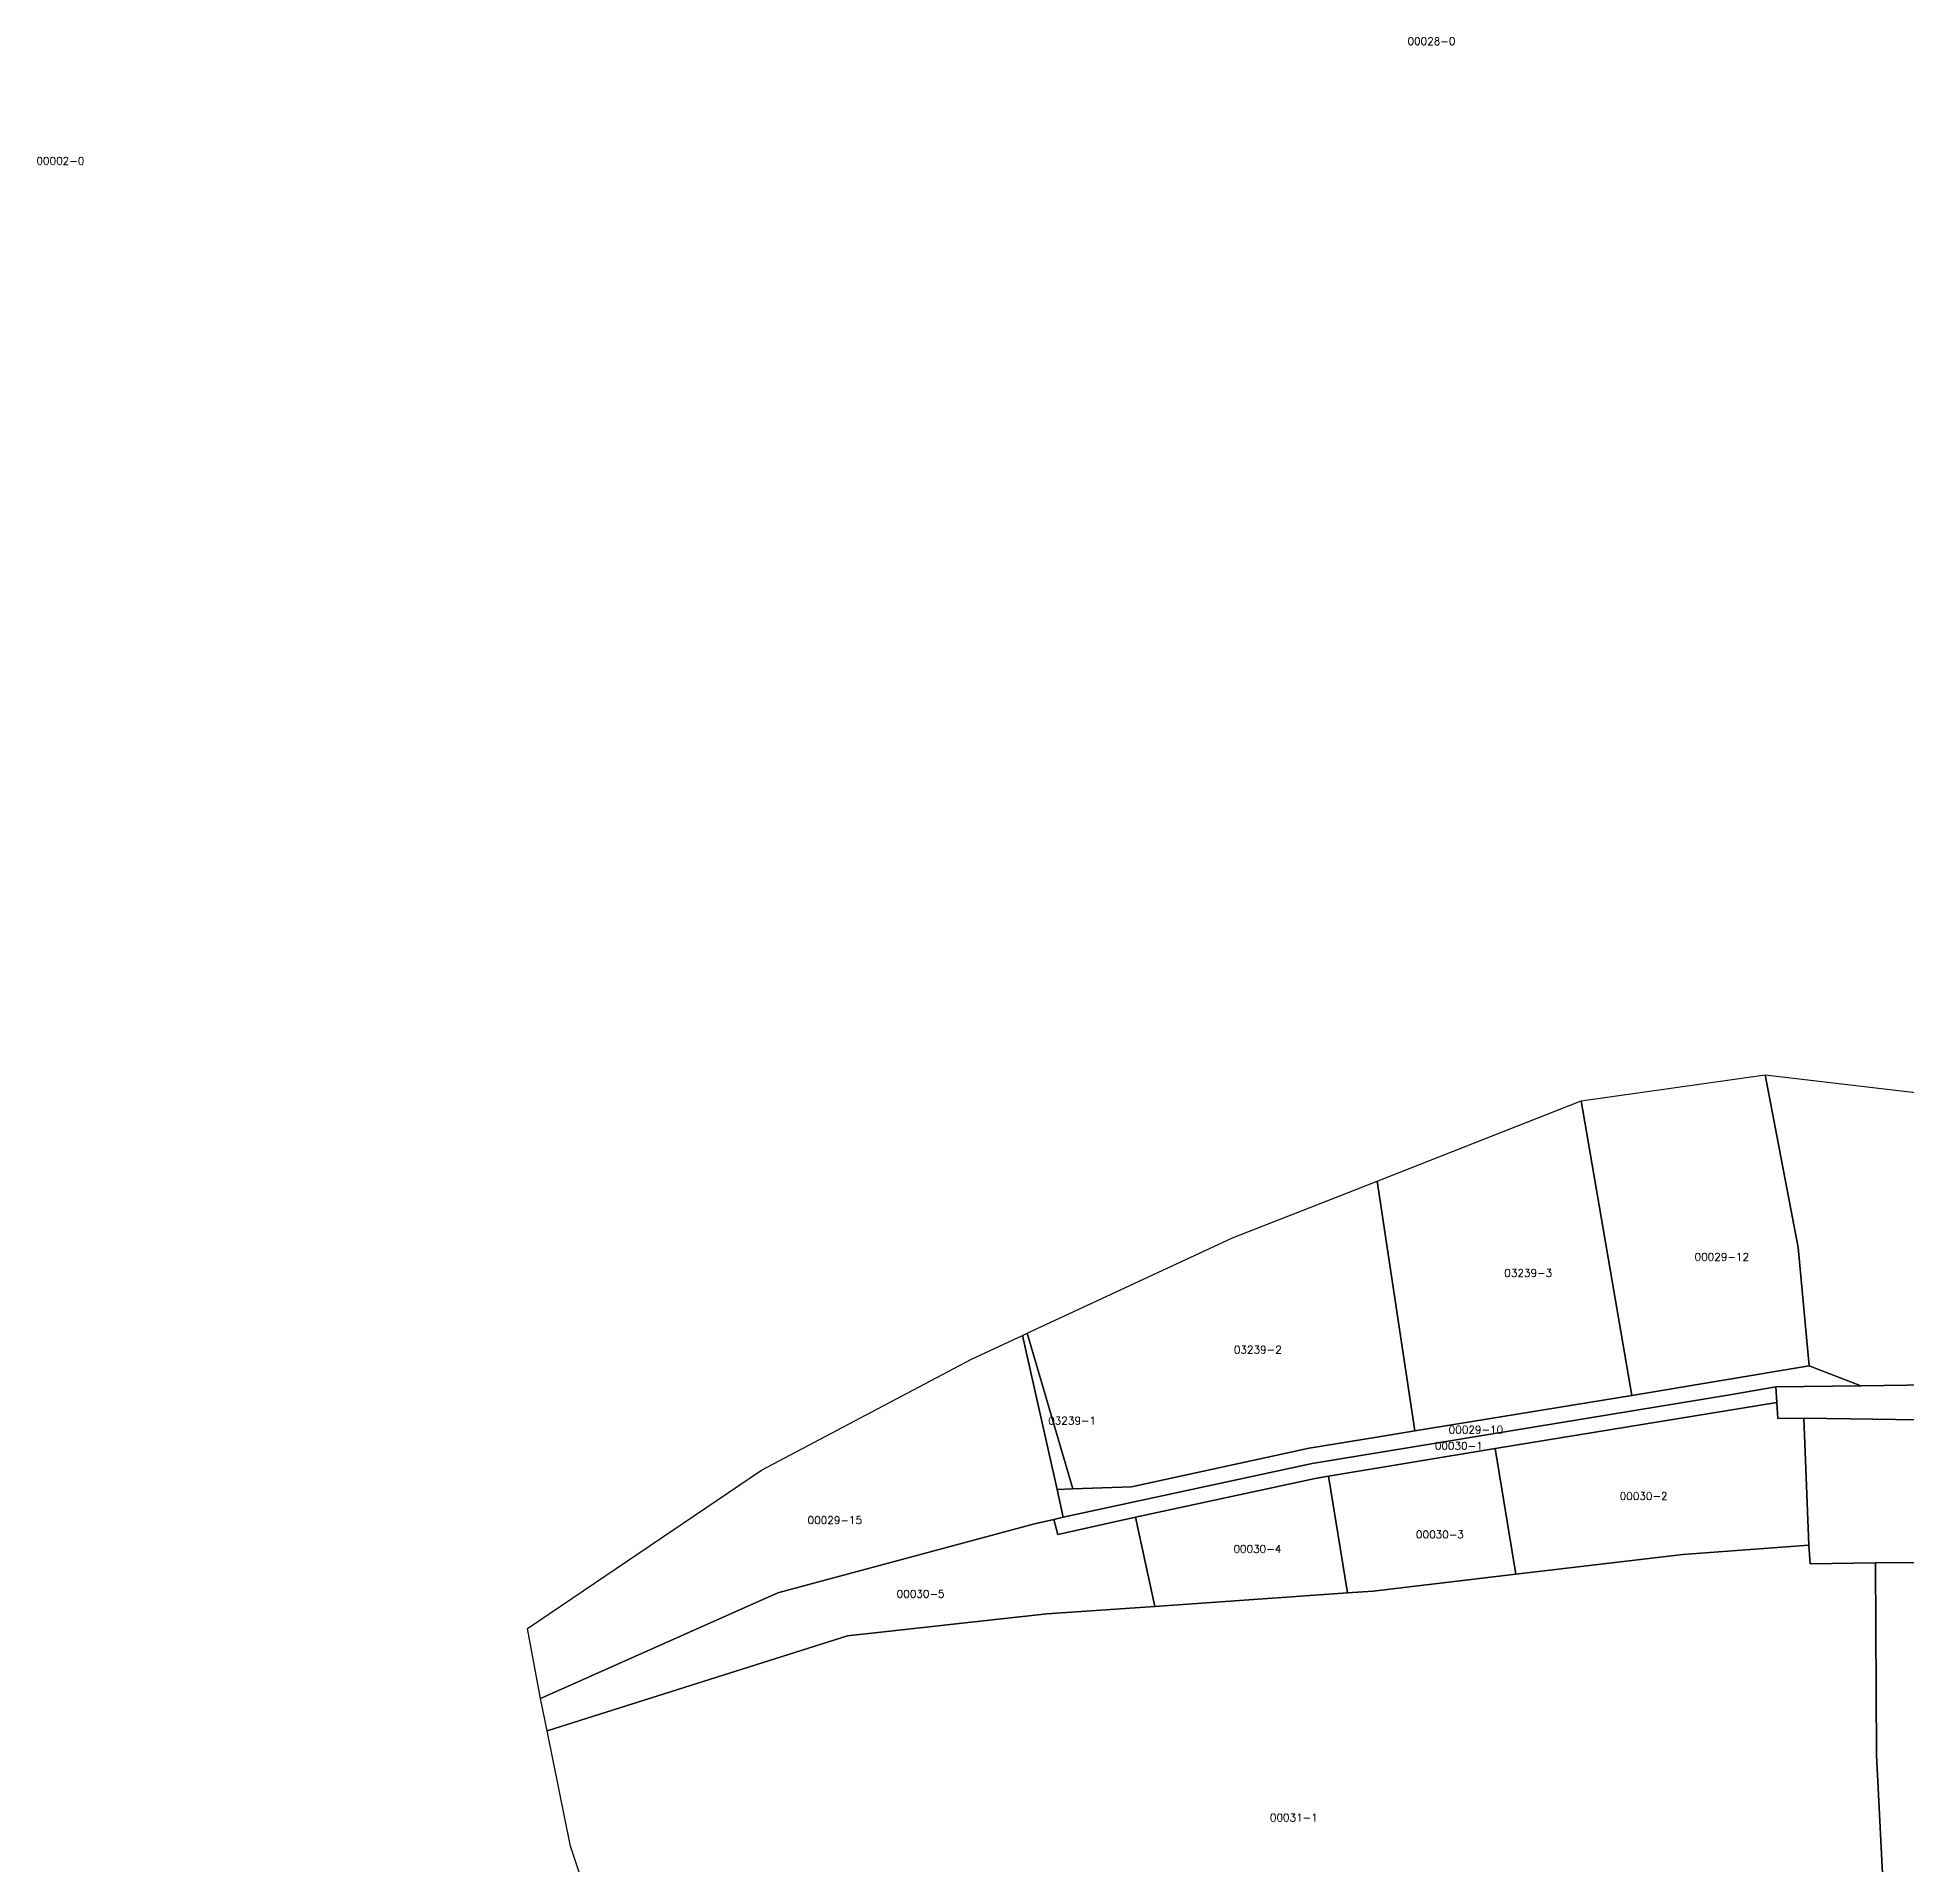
# Model space of a CAD drawing. Header units: metres. Extents: x 7423707 to 7427500, y 4706661 to 4708784.
# Drawn here: x 7424087.7 to 7424331.9, y 4708535.7 to 4708774.5 of the extents above; entities that cross this region are included whole.
import ezdxf

# ---------------------------------------------------------------- set-up
doc = ezdxf.new("R2010")
doc.units = ezdxf.units.M
doc.layers.add('Numrat_Parcelave', color=7, linetype='Continuous')
doc.layers.add('Parcelat_kadastrale2021', color=7, linetype='Continuous')
doc.styles.get("Standard").update_dxf_attribs({"font": 'simplex.shx'})

msp = doc.modelspace()

# ---------------------------------------------------------------- linework, layer by layer
at = {"layer": 'Parcelat_kadastrale2021'}
for points in [[(7424289.38, 4708635.53), (7424313.39, 4708638.94), (7424317.72, 4708616.39), (7424319.13, 4708600.89), (7424295.98, 4708597.05)], [(7424313.39, 4708638.94), (7424350.46, 4708634.59), (7424360.53, 4708635.75), (7424360.86, 4708634.51), (7424341.33, 4708631.57), (7424343.09, 4708620.75), (7424353.32, 4708622.3), (7424354.69, 4708616.73), (7424355.34, 4708614.9), (7424359.16, 4708598.77), (7424325.89, 4708598.31), (7424319.13, 4708600.89), (7424317.72, 4708616.39)], [(7424267.62, 4708592.4), (7424262.71, 4708625.05), (7424289.38, 4708635.53), (7424295.98, 4708597.05)], [(7424222.94, 4708584.84), (7424216.99, 4708605.16), (7424243.81, 4708617.62), (7424257.83, 4708623.13), (7424262.71, 4708625.05), (7424267.62, 4708592.4), (7424262.94, 4708591.63), (7424253.85, 4708590.14), (7424230.62, 4708585.09)], [(7424496.22, 4708613.32), (7424498.75, 4708609.69), (7424475.81, 4708606.74), (7424461.41, 4708604.39), (7424457.09, 4708603.74), (7424408.71, 4708597.79), (7424374.47, 4708595.05), (7424369.25, 4708594.48), (7424360.42, 4708593.48), (7424318.47, 4708594.07), (7424315.05, 4708594.02), (7424314.91, 4708596.14), (7424314.78, 4708598.15), (7424325.89, 4708598.31), (7424359.16, 4708598.77), (7424374.13, 4708598.99), (7424390.23, 4708600.28), (7424408.57, 4708601.75), (7424418.04, 4708602.93), (7424444.19, 4708606.17), (7424456.42, 4708607.68), (7424474.95, 4708610.7), (7424475.41, 4708610.77)], [(7424153.4, 4708557.45), (7424151.72, 4708566.6), (7424182.29, 4708587.28), (7424209.73, 4708601.78), (7424216.37, 4708604.87), (7424220.9, 4708584.77), (7424221.72, 4708581.12), (7424220.49, 4708580.85), (7424217.94, 4708580.29), (7424184.44, 4708571.24)], [(7424216.99, 4708605.16), (7424222.94, 4708584.84), (7424220.9, 4708584.77), (7424216.37, 4708604.87)], [(7424325.89, 4708598.31), (7424314.78, 4708598.15), (7424309.04, 4708597.16), (7424254.22, 4708588.17), (7424221.72, 4708581.12), (7424220.9, 4708584.77), (7424222.94, 4708584.84), (7424230.62, 4708585.09), (7424253.85, 4708590.14), (7424262.94, 4708591.63), (7424267.62, 4708592.4), (7424295.98, 4708597.05), (7424319.13, 4708600.89)], [(7424314.78, 4708598.15), (7424314.91, 4708596.14), (7424278.14, 4708590.09), (7424256.34, 4708586.5), (7424254.6, 4708586.21), (7424231.16, 4708581.12), (7424221.01, 4708578.86), (7424220.49, 4708580.85), (7424221.72, 4708581.12), (7424254.22, 4708588.17), (7424309.04, 4708597.16)], [(7424319.11, 4708577.47), (7424302.65, 4708576.26), (7424280.85, 4708573.69), (7424278.14, 4708590.09), (7424314.91, 4708596.14), (7424315.05, 4708594.02), (7424318.47, 4708594.07)], [(7424371.67, 4708576.53), (7424364.58, 4708576.16), (7424364.98, 4708575.45), (7424327.83, 4708575.19), (7424319.3, 4708575.03), (7424319.11, 4708577.47), (7424318.47, 4708594.07), (7424360.42, 4708593.48), (7424369.25, 4708594.48)], [(7424280.85, 4708573.69), (7424262.21, 4708571.49), (7424258.86, 4708571.25), (7424256.34, 4708586.5), (7424278.14, 4708590.09)], [(7424258.86, 4708571.25), (7424233.69, 4708569.48), (7424231.16, 4708581.12), (7424254.6, 4708586.21), (7424256.34, 4708586.5)], [(7424233.69, 4708569.48), (7424219.56, 4708568.49), (7424193.51, 4708565.65), (7424154.29, 4708553.24), (7424153.4, 4708557.45), (7424184.44, 4708571.24), (7424217.94, 4708580.29), (7424220.49, 4708580.85), (7424221.01, 4708578.86), (7424231.16, 4708581.12)], [(7424327.93, 4708550.04), (7424329.9, 4708511.42), (7424324.84, 4708511.63), (7424280.1, 4708513.52), (7424239.79, 4708511.71), (7424198.96, 4708512.75), (7424165.65, 4708513.19), (7424157.35, 4708538.16), (7424154.29, 4708553.24), (7424193.51, 4708565.65), (7424219.56, 4708568.49), (7424233.69, 4708569.48), (7424258.86, 4708571.25), (7424262.21, 4708571.49), (7424280.85, 4708573.69), (7424302.65, 4708576.26), (7424319.11, 4708577.47), (7424319.3, 4708575.03), (7424327.83, 4708575.19)]]:
    msp.add_lwpolyline(points, close=True, dxfattribs=at)
msp.add_lwpolyline([(7424329.9, 4708511.42), (7424327.93, 4708550.04), (7424327.83, 4708575.19), (7424364.98, 4708575.45), (7424364.58, 4708576.16), (7424371.67, 4708576.53), (7424378.09, 4708576.87), (7424394.47, 4708577.73), (7424413.32, 4708578.61), (7424428.96, 4708580.34), (7424461.94, 4708585.23), (7424511.51, 4708591.37), (7424529.79, 4708568.55), (7424550.61, 4708539.03), (7424532.75, 4708537.83), (7424502.77, 4708534.28)], dxfattribs=at)

# ---------------------------------------------------------------- texts
at = {"layer": 'Numrat_Parcelave'}
for s, p in [('00028-0', (7424266.68, 4708773.47)), ('00002-0', (7424087.57, 4708757.83)), ('00029-12', (7424304.18, 4708614.64)), ('03239-3', (7424279.32, 4708612.54)), ('03239-2', (7424243.99, 4708602.52)), ('03239-1', (7424219.74, 4708593.24)), ('00029-10', (7424272.06, 4708592.06)), ('00030-1', (7424270.25, 4708589.96)), ('00030-2', (7424294.4, 4708583.4)), ('00029-15', (7424188.31, 4708580.25)), ('00030-3', (7424267.79, 4708578.38)), ('00030-4', (7424243.94, 4708576.49)), ('00030-5', (7424199.95, 4708570.62)), ('00031-1', (7424248.7, 4708541.39))]:
    msp.add_text(s, height=1, dxfattribs=at).set_placement(p)

doc.saveas('drawing.dxf')
